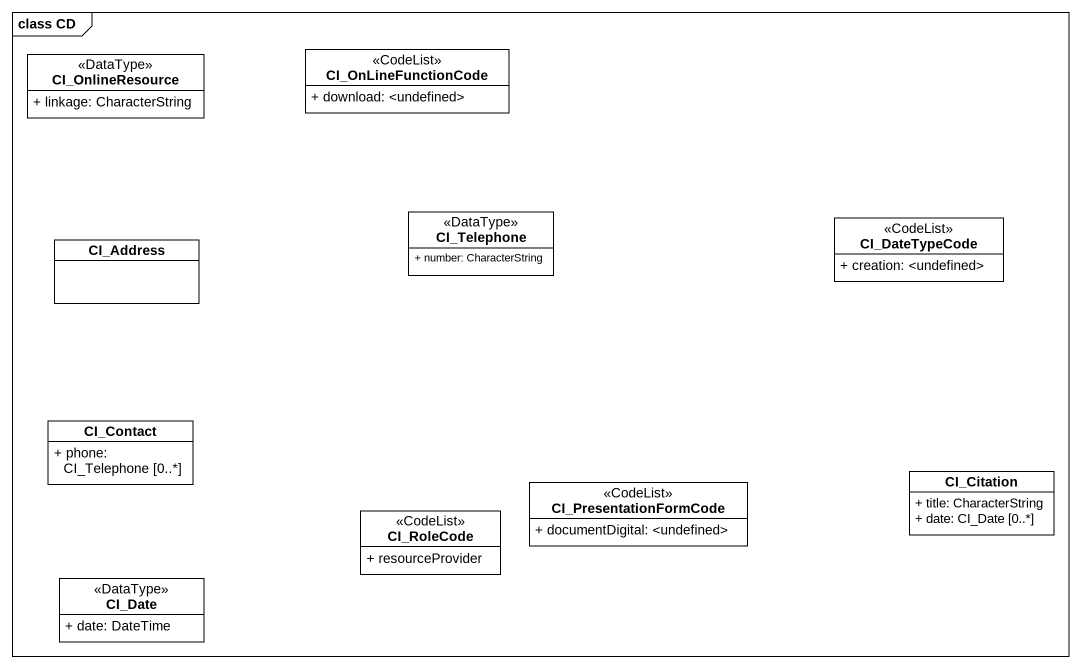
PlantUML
@startuml
mainframe class CD
hide circle
hide empty members
skinparam classAttributeIconSize 0
class CI_OnlineResource <<DataType>> #FFFFFF {
  + linkage: CharacterString
}
class CI_OnLineFunctionCode <<CodeList>> #FFFFFF {
  + download: <undefined>
}
class CI_Telephone <<DataType>> #FFFFFF {
  + number: CharacterString
}
class CI_DateTypeCode <<CodeList>> #FFFFFF {
  + creation: <undefined>
}
class CI_Address #FFFFFF
class CI_Contact #FFFFFF {
  + phone: CI_Telephone [0..*]
}
class CI_PresentationFormCode <<CodeList>> #FFFFFF {
  + documentDigital: <undefined>
}
class CI_Citation #FFFFFF {
  + title: CharacterString
  + date: CI_Date [0..*]
}
class CI_RoleCode <<CodeList>> #FFFFFF {
  + resourceProvider
}
class CI_Date <<DataType>> #FFFFFF {
  + date: DateTime
}
@enduml
